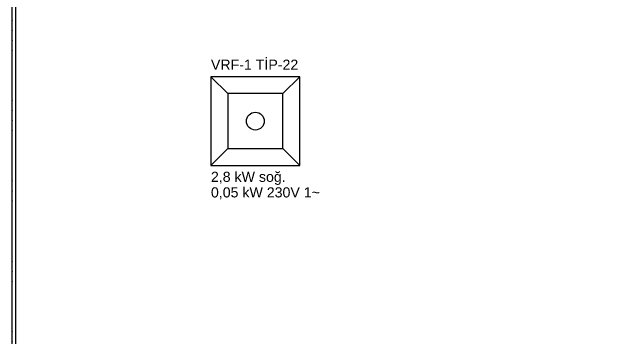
# Model space of a CAD drawing. Header units: inches. Extents: x 21 to 32698, y 13 to 3712.
# Drawn here: x 9996.7 to 10382.7, y 1142.1 to 1352.1 of the extents above; entities that cross this region are included whole.
import ezdxf

# ---------------------------------------------------------------- set-up
doc = ezdxf.new("R2010")
doc.units = ezdxf.units.IN
doc.header["$MEASUREMENT"] = 0
doc.linetypes.add('DOT', pattern=[6.35, 0, -6.35])
for name, color, linetype in [('MEK-ELK-ETIKET', 7, 'Continuous'), ('MEK-ELK-GUC', 6, 'Continuous'), ('MEK-ELK-VRF-IC', 4, 'Continuous')]:
    doc.layers.add(name, color=color, linetype=linetype)
for name, color, linetype, lineweight in [('Z_MİM_-KM-BEAM-RAY', 8, 'DOT', 25), ('Z_MİM_-KM-WALL', 8, 'Continuous', 25), ('Z_MİM_-KM-WALL-PLASTER', 8, 'Continuous', 25)]:
    doc.layers.add(name, color=color, linetype=linetype, lineweight=lineweight)
doc.styles.add('MEK_ELK', font='arial.ttf')

# ---------------------------------------------------------------- blocks, each defined once
blk = doc.blocks.new('-KM_Kiriş İzi-1K')
at = {"layer": 'Z_MİM_-KM-BEAM-RAY'}
blk.add_line((665, 655), (665, 45), dxfattribs=at)
blk = doc.blocks.new('MEK_VRF_KASET_570')
for p, q in [((-28.5, 28.5), (-17.67, 17.67)), ((28.5, 28.5), (17.67, 17.67)), ((-28.5, -28.5), (-17.67, -17.67)), ((28.5, -28.5), (17.67, -17.67))]:
    blk.add_line(p, q)
for points in [[(-28.5, -28.5), (28.5, -28.5), (28.5, 28.5), (-28.5, 28.5)], [(-17.67, -17.67), (17.67, -17.67), (17.67, 17.67), (-17.67, 17.67)]]:
    blk.add_lwpolyline(points, close=True)
blk.add_circle((0, 0), 5.7)

msp = doc.modelspace()

# ---------------------------------------------------------------- linework, layer by layer
at = {"layer": 'Z_MİM_-KM-WALL'}
msp.add_line((9996.71, 1027.08), (9996.71, 1637.08), dxfattribs=at)
at = {"layer": 'Z_MİM_-KM-WALL-PLASTER'}
msp.add_lwpolyline([(9999.21, 1644.58), (10579.21, 1644.58), (10579.21, 1599.58), (10614.21, 1599.58), (10614.21, 1509.58), (10619.21, 1509.58), (10619.21, 1354.58), (10614.21, 1354.58), (10614.21, 1004.58), (9999.21, 1004.58)], close=True, dxfattribs=at)

# ---------------------------------------------------------------- block references
at = {"layer": 'MEK-ELK-VRF-IC'}
msp.add_blockref('MEK_VRF_KASET_570', (10152.75, 1282), dxfattribs=at)
at = {"layer": 'Z_MİM_-KM-BEAM-RAY'}
msp.add_blockref('-KM_Kiriş İzi-1K', (9331.71, 982.08), dxfattribs=at)

# ---------------------------------------------------------------- texts
at = {"layer": 'MEK-ELK-ETIKET', "style": 'MEK_ELK'}
for s, p in [('VRF-1 TİP-22', (10124.25, 1315)), ('2,8 kW soğ.', (10124.25, 1243))]:
    msp.add_text(s, height=6.5, dxfattribs=at).set_placement(p)
at = {"layer": 'MEK-ELK-GUC', "style": 'MEK_ELK'}
msp.add_text('0,05 kW 230V 1~', height=6.5, dxfattribs=at).set_placement((10124.25, 1233))

doc.saveas('drawing.dxf')
